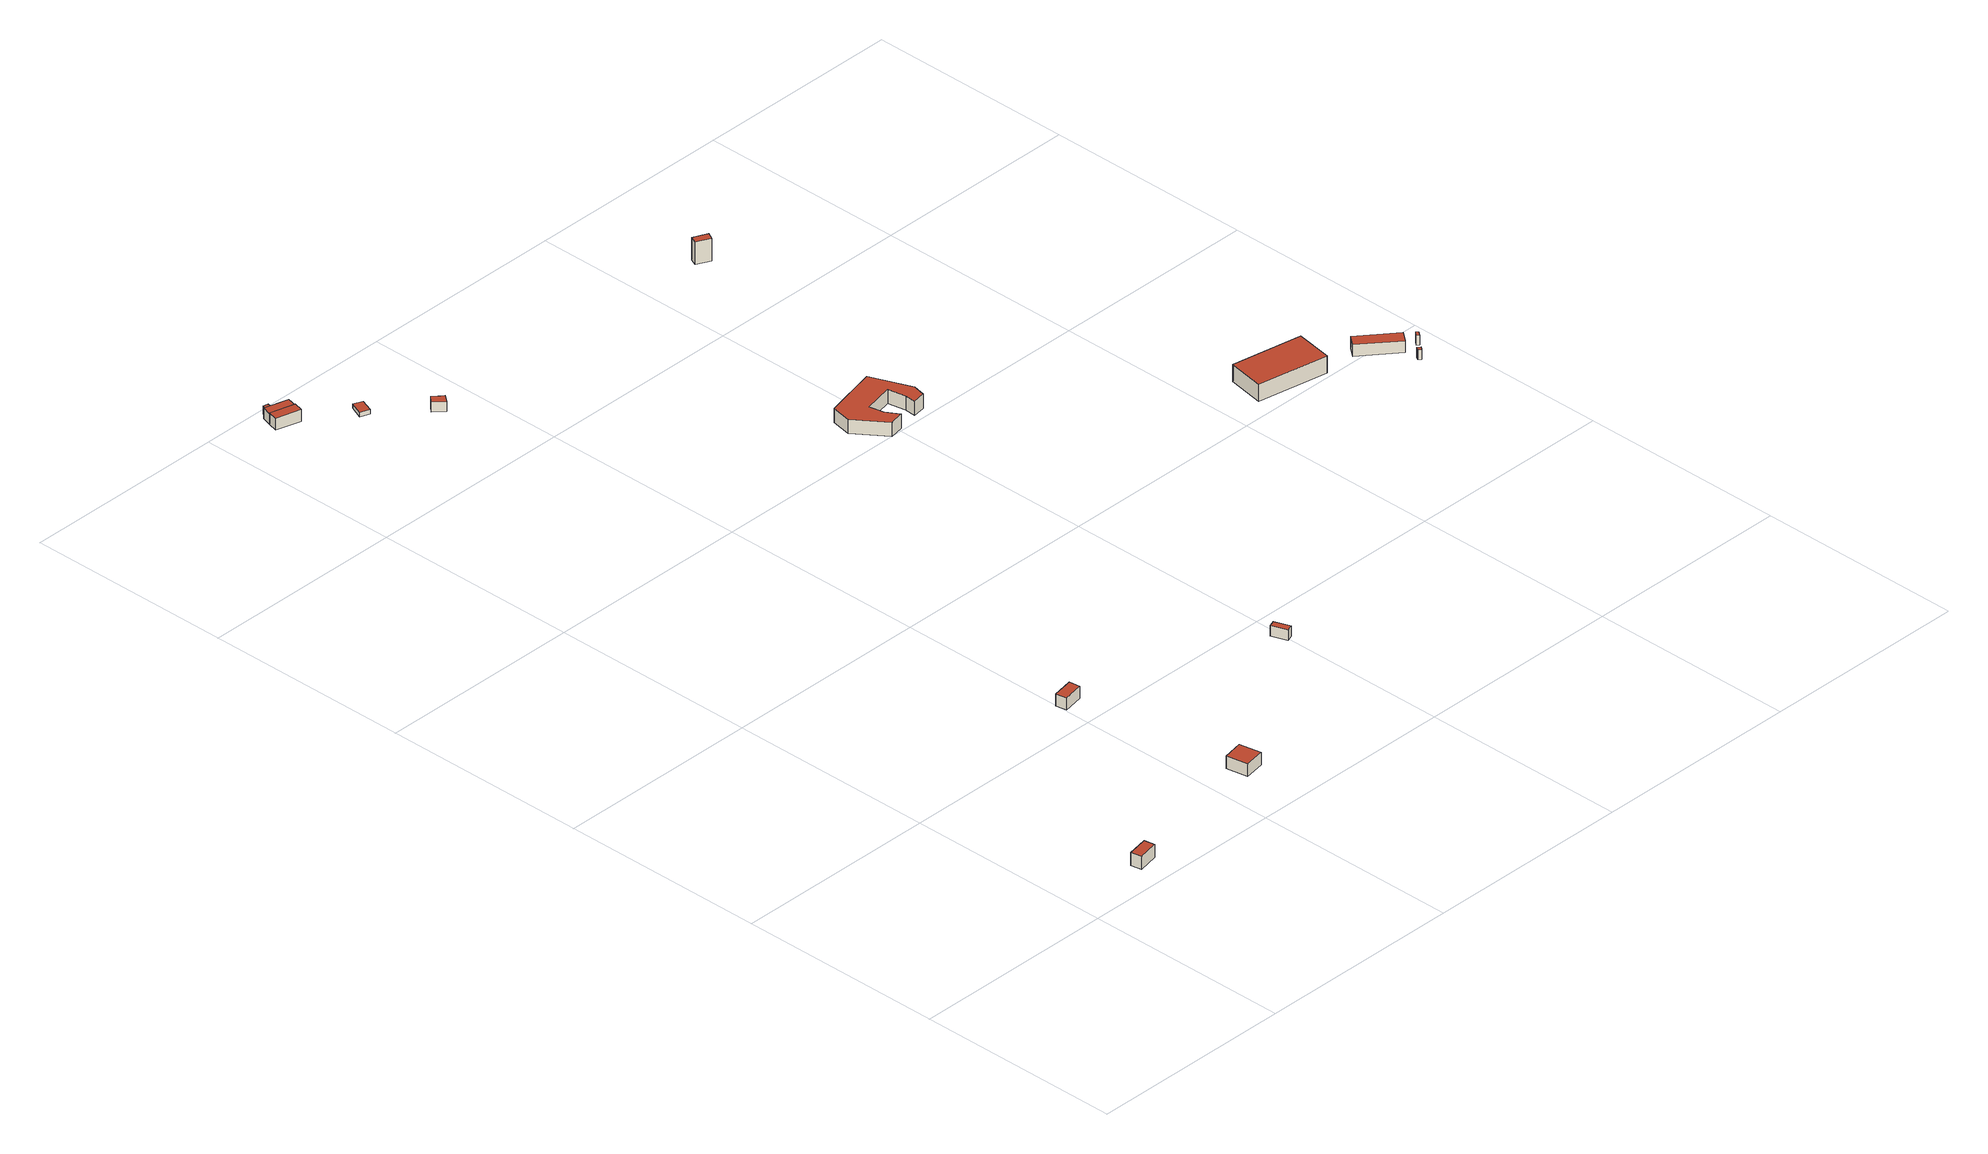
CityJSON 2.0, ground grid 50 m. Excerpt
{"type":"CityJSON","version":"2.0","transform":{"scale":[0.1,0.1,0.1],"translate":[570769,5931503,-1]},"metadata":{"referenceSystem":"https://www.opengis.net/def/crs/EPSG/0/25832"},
"CityObjects":{
"building1":{"type":"Building","attributes":{"Grundfläche 2D":"13.382724","Grundhöhe NN":"5.333"},"geometry":[{"type":"Solid","lod":"3","boundaries":[[[[0,1,2,3]],[[4,5,3,2]],[[5,6,0,3]],[[6,7,1,0]],[[7,4,2,1]],[[7,6,5,4]]]],"semantics":{"surfaces":[{"type":"RoofSurface"},{"type":"WallSurface"},{"type":"GroundSurface"}],"values":[[0,1,1,1,1,2]]}}]},
"building2":{"type":"Building","attributes":{"Grundfläche 2D":"26.860650","Grundhöhe NN":"5.327"},"geometry":[{"type":"Solid","lod":"3","boundaries":[[[[8,9,10,11]],[[12,13,11,10]],[[13,14,8,11]],[[14,15,9,8]],[[15,12,10,9]],[[15,14,13,12]]]],"semantics":{"surfaces":[{"type":"RoofSurface"},{"type":"WallSurface"},{"type":"GroundSurface"}],"values":[[0,1,1,1,1,2]]}}]},
"building3":{"type":"Building","attributes":{"Grundfläche 2D":"13.305505","Grundhöhe NN":"5.372"},"geometry":[{"type":"Solid","lod":"3","boundaries":[[[[16,17,18,19]],[[20,21,19,18]],[[21,22,16,19]],[[22,23,17,16]],[[23,20,18,17]],[[23,22,21,20]]]],"semantics":{"surfaces":[{"type":"RoofSurface"},{"type":"WallSurface"},{"type":"GroundSurface"}],"values":[[0,1,1,1,1,2]]}}]},
"building4":{"type":"Building","attributes":{"Grundfläche 2D":"14.565758","Grundhöhe NN":"11.779"},"geometry":[{"type":"Solid","lod":"3","boundaries":[[[[24,25,26,27]],[[28,29,27,26]],[[29,30,24,27]],[[30,31,25,24]],[[31,28,26,25]],[[31,30,29,28]]]],"semantics":{"surfaces":[{"type":"RoofSurface"},{"type":"WallSurface"},{"type":"GroundSurface"}],"values":[[0,1,1,1,1,2]]}}]},
"building5":{"type":"Building","attributes":{"Grundfläche 2D":"1.626670","Grundhöhe NN":"11.926"},"geometry":[{"type":"Solid","lod":"3","boundaries":[[[[32,33,34,35]],[[36,37,35,34]],[[37,38,32,35]],[[38,39,33,32]],[[39,36,34,33]],[[39,38,37,36]]]],"semantics":{"surfaces":[{"type":"RoofSurface"},{"type":"WallSurface"},{"type":"GroundSurface"}],"values":[[0,1,1,1,1,2]]}}]},
"building6":{"type":"Building","attributes":{"Grundfläche 2D":"15.139604","Grundhöhe NN":"11.846"},"geometry":[{"type":"Solid","lod":"3","boundaries":[[[[40,41,42,43]],[[41,40,31,44]],[[42,41,44,45]],[[43,42,45,28]],[[40,43,28,31]],[[44,31,28,45]]]],"semantics":{"surfaces":[{"type":"RoofSurface"},{"type":"WallSurface"},{"type":"GroundSurface"}],"values":[[0,1,1,1,1,2]]}}]},
"building7":{"type":"Building","attributes":{"Grundfläche 2D":"7.815305","Grundhöhe NN":"9.375"},"geometry":[{"type":"Solid","lod":"3","boundaries":[[[[46,47,48,49]],[[50,51,49,48]],[[51,52,46,49]],[[52,53,47,46]],[[53,50,48,47]],[[53,52,51,50]]]],"semantics":{"surfaces":[{"type":"RoofSurface"},{"type":"WallSurface"},{"type":"GroundSurface"}],"values":[[0,1,1,1,1,2]]}}]},
"building8":{"type":"Building","attributes":{"Grundfläche 2D":"6.371846","Grundhöhe NN":"5.732"},"geometry":[{"type":"Solid","lod":"3","boundaries":[[[[54,55,56,57]],[[58,59,57,56]],[[59,60,54,57]],[[60,61,55,54]],[[61,58,56,55]],[[61,60,59,58]]]],"semantics":{"surfaces":[{"type":"RoofSurface"},{"type":"WallSurface"},{"type":"GroundSurface"}],"values":[[0,1,1,1,1,2]]}}]},
"building9":{"type":"Building","attributes":{"Grundfläche 2D":"6.149333","Grundhöhe NN":"8.803"},"geometry":[{"type":"Solid","lod":"3","boundaries":[[[[62,63,64,65]],[[66,67,65,64]],[[67,68,62,65]],[[68,69,63,62]],[[69,66,64,63]],[[69,68,67,66]]]],"semantics":{"surfaces":[{"type":"RoofSurface"},{"type":"WallSurface"},{"type":"GroundSurface"}],"values":[[0,1,1,1,1,2]]}}]},
"building10":{"type":"Building","attributes":{"Grundfläche 2D":"142.590032","Grundhöhe NN":"2.065"},"geometry":[{"type":"Solid","lod":"3","boundaries":[[[[70,71,72,73,74,75,76,77,78,79,80,81]],[[82,83,77,76]],[[83,84,78,77]],[[84,85,79,78]],[[85,86,80,79]],[[86,87,81,80]],[[87,88,70,81]],[[88,89,71,70]],[[89,90,72,71]],[[90,91,73,72]],[[91,92,74,73]],[[92,93,75,74]],[[93,82,76,75]],[[85,84,83,82,93,92,91,90,89,88,87,86]]]],"semantics":{"surfaces":[{"type":"RoofSurface"},{"type":"WallSurface"},{"type":"GroundSurface"}],"values":[[0,1,1,1,1,1,1,1,1,1,1,1,1,2]]}}]},
"building11":{"type":"Building","attributes":{"Grundfläche 2D":"6.630468","Grundhöhe NN":"-0.001"},"geometry":[{"type":"Solid","lod":"3","boundaries":[[[[94,95,96,97]],[[98,99,97,96]],[[99,100,94,97]],[[100,101,95,94]],[[101,98,96,95]],[[101,100,99,98]]]],"semantics":{"surfaces":[{"type":"RoofSurface"},{"type":"WallSurface"},{"type":"GroundSurface"}],"values":[[0,1,1,1,1,2]]}}]},
"building12":{"type":"Building","attributes":{"Grundfläche 2D":"155.260636","Grundhöhe NN":"5.797"},"geometry":[{"type":"Solid","lod":"3","boundaries":[[[[102,103,104,105]],[[106,107,105,104]],[[107,108,102,105]],[[108,109,103,102]],[[109,106,104,103]],[[109,108,107,106]]]],"semantics":{"surfaces":[{"type":"RoofSurface"},{"type":"WallSurface"},{"type":"GroundSurface"}],"values":[[0,1,1,1,1,2]]}}]},
"building13":{"type":"Building","attributes":{"Grundfläche 2D":"33.243040","Grundhöhe NN":"6.144"},"geometry":[{"type":"Solid","lod":"3","boundaries":[[[[110,111,112,113]],[[114,115,113,112]],[[115,116,110,113]],[[116,117,111,110]],[[117,114,112,111]],[[117,116,115,114]]]],"semantics":{"surfaces":[{"type":"RoofSurface"},{"type":"WallSurface"},{"type":"GroundSurface"}],"values":[[0,1,1,1,1,2]]}}]},
"building14":{"type":"Building","attributes":{"Grundfläche 2D":"0.788809","Grundhöhe NN":"6.004"},"geometry":[{"type":"Solid","lod":"3","boundaries":[[[[118,119,120,121]],[[122,123,121,120]],[[123,124,118,121]],[[124,125,119,118]],[[125,122,120,119]],[[125,124,123,122]]]],"semantics":{"surfaces":[{"type":"RoofSurface"},{"type":"WallSurface"},{"type":"GroundSurface"}],"values":[[0,1,1,1,1,2]]}}]},
"building15":{"type":"Building","attributes":{"Grundfläche 2D":"0.848077","Grundhöhe NN":"6.198"},"geometry":[{"type":"Solid","lod":"3","boundaries":[[[[126,127,128,129]],[[130,131,129,128]],[[131,132,126,129]],[[132,133,127,126]],[[133,130,128,127]],[[133,132,131,130]]]],"semantics":{"surfaces":[{"type":"RoofSurface"},{"type":"WallSurface"},{"type":"GroundSurface"}],"values":[[0,1,1,1,1,2]]}}]}
},
"vertices":[
[135,3,95],[185,13,95],[180,39,95],[130,29,95],[180,39,63],[130,29,63],[135,3,63],[185,13,63],
[518,128,94],[527,76,94],[577,85,94],[567,138,94],[577,85,63],[567,138,63],[518,128,63],[527,76,63],
[447,509,94],[496,518,94],[492,544,94],[442,535,94],[492,544,64],[442,535,64],[447,509,64],[496,518,64],
[62,2296,157],[68,2319,157],[9,2335,157],[3,2312,157],[9,2335,128],[3,2312,128],[62,2296,128],[68,2319,128],
[38,2367,149],[26,2370,149],[23,2357,149],[35,2354,149],[23,2357,129],[35,2354,129],[38,2367,129],[26,2370,129],
[68,2319,154],[74,2343,154],[16,2359,154],[9,2335,154],[74,2343,128],[16,2359,128],
[203,2236,115],[215,2267,115],[194,2276,115],[181,2244,115],[194,2276,104],[181,2244,104],[203,2236,104],[215,2267,104],
[356,2166,92],[369,2182,92],[347,2202,92],[333,2187,92],[347,2202,67],[333,2187,67],[356,2166,67],[369,2182,67],
[904,319,124],[919,324,124],[905,361,124],[890,356,124],[905,361,98],[890,356,98],[904,319,98],[919,324,98],
[1071,1503,66],[1078,1533,66],[1039,1631,66],[909,1600,66],[900,1551,66],[954,1479,66],[988,1486,66],[969,1517,66],[962,1551,66],[1034,1567,66],[1042,1524,66],[1040,1497,66],[988,1486,31],[969,1517,31],[962,1551,31],[1034,1567,31],[1042,1524,31],[1040,1497,31],[1071,1503,31],[1078,1533,31],[1039,1631,31],[909,1600,31],[900,1551,31],[954,1479,31],
[1183,2203,66],[1191,2219,66],[1157,2235,66],[1150,2218,66],[1157,2235,10],[1150,2218,10],[1183,2203,10],[1191,2219,10],
[1537,1073,110],[1521,985,110],[1692,955,110],[1707,1043,110],[1692,955,68],[1707,1043,68],[1537,1073,68],[1521,985,68],
[1852,886,100],[1871,910,100],[1787,978,100],[1768,954,100],[1787,978,71],[1768,954,71],[1852,886,71],[1871,910,71],
[1851,851,94],[1858,845,95],[1863,852,95],[1856,858,94],[1863,852,70],[1856,858,70],[1851,851,70],[1858,845,70],
[1891,883,95],[1899,893,95],[1894,897,95],[1886,887,95],[1894,897,72],[1886,887,72],[1891,883,72],[1899,893,72]
]}
